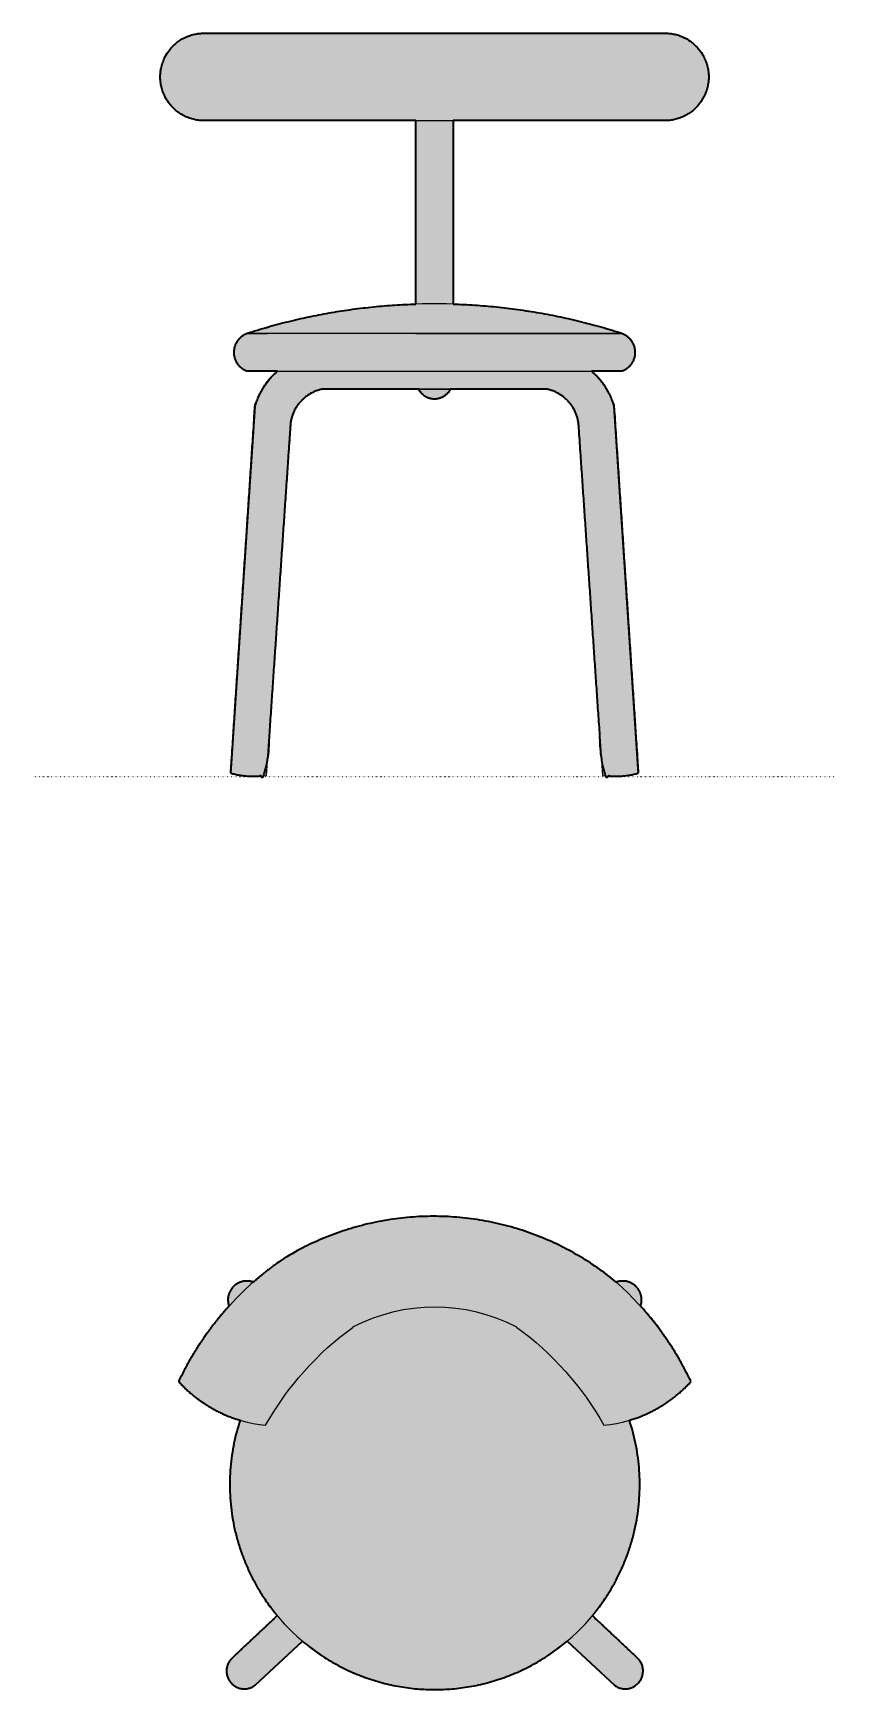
# Model space of a CAD drawing. Header units: millimetres. Extents: x 0 to 1796, y -927 to 754.
# Drawn here: x 0 to 814, y -927 to 754 of the extents above; entities that cross this region are included whole.
import ezdxf

# ---------------------------------------------------------------- set-up
doc = ezdxf.new("R2010")
doc.units = ezdxf.units.MM
doc.linetypes.add('Dots', pattern=[1, 0, -1])
doc.layers.add('Blocks', color=7, linetype='Continuous')
doc.layers.add('Blocks$Fill', color=7, linetype='Continuous', true_color=0xffffff)
for name, color, linetype, lineweight, true_color in [('Blocks$Inner', 7, 'Continuous', 25, 0x007f00), ('Blocks$Outline', 7, 'Continuous', 35, 0xff3f3f), ('Groud', 7, 'Dots', 25, 0x243775)]:
    doc.layers.add(name, color=color, linetype=linetype, lineweight=lineweight, true_color=true_color)

# ---------------------------------------------------------------- blocks, each defined once
blk = doc.blocks.new('Torno Chair Top')
at = {"layer": 'Blocks$Fill'}
blk.add_hatch(color=256, dxfattribs=at).paths.add_polyline_path([(388.3, 244), (384.2, 247.3), (380, 250.6), (375.7, 253.8), (371.3, 257), (366.9, 260.1), (362.3, 263.2), (357.7, 266.1), (353, 269), (348.3, 271.8), (343.4, 274.6), (338.5, 277.2), (333.5, 279.8), (328.5, 282.3), (323.3, 284.6), (318.2, 286.9), (312.9, 289.2), (307.6, 291.3), (302.3, 293.3), (296.9, 295.2), (291.4, 297), (285.9, 298.7), (280.3, 300.3), (274.7, 301.8), (269.1, 303.1), (263.4, 304.4), (257.7, 305.6), (252, 306.6), (246.2, 307.5), (240.5, 308.3), (234.7, 309), (228.8, 309.6), (223, 310.1), (217.2, 310.4), (211.3, 310.7), (205.5, 310.8), (199.7, 310.8), (193.8, 310.6), (188, 310.4), (182.2, 310), (176.4, 309.6), (170.7, 309), (164.9, 308.3), (159.2, 307.5), (153.5, 306.5), (147.8, 305.5), (142.2, 304.4), (136.6, 303.1), (131.1, 301.8), (125.6, 300.3), (120.1, 298.7), (114.7, 297.1), (109.4, 295.3), (104.1, 293.5), (98.9, 291.5), (93.7, 289.5), (88.6, 287.4), (83.6, 285.1), (78.6, 282.8), (73.7, 280.5), (68.8, 278), (64.1, 275.5), (59.4, 272.9), (54.7, 270.2), (50.2, 267.4), (42.5, 261.9), (34.8, 256.2), (27.4, 250.2), (20.1, 244), (19.5, 244.2), (18.9, 244.4), (18.3, 244.5), (17.6, 244.7), (17, 244.8), (16.6, 244.9), (16.3, 244.9), (16, 245), (15.6, 245), (15.3, 245.1), (15, 245.1), (14.6, 245.1), (14.3, 245.1), (13.9, 245.1), (13.6, 245.1), (13.3, 245.1), (12.9, 245.1), (12.6, 245.1), (12.2, 245.1), (11.9, 245.1), (11.5, 245), (11.2, 245), (10.9, 245), (10.5, 244.9), (10.2, 244.8), (9.8, 244.8), (9.5, 244.7), (9.2, 244.6), (8.8, 244.6), (8.5, 244.5), (8.1, 244.4), (7.8, 244.3), (7.5, 244.2), (7.2, 244), (6.8, 243.9), (6.5, 243.8), (6.2, 243.7), (5.9, 243.5), (5.6, 243.4), (5.3, 243.3), (5, 243.1), (4.6, 242.9), (4.3, 242.8), (4.1, 242.6), (3.8, 242.5), (3.5, 242.3), (3.2, 242.1), (2.9, 241.9), (2.6, 241.7), (2.1, 241.3), (1.6, 240.9), (1.1, 240.5), (0.6, 240.1), (0.1, 239.6), (-0.3, 239.2), (-0.8, 238.7), (-1.2, 238.2), (-1.6, 237.7), (-2, 237.2), (-2.2, 236.9), (-2.4, 236.6), (-2.6, 236.3), (-2.7, 236), (-2.9, 235.8), (-3.1, 235.5), (-3.2, 235.2), (-3.4, 234.9), (-3.6, 234.6), (-3.7, 234.2), (-3.9, 233.9), (-4, 233.6), (-4.1, 233.3), (-4.3, 233), (-4.4, 232.7), (-4.5, 232.3), (-4.6, 232), (-4.7, 231.7), (-4.8, 231.3), (-4.9, 231), (-5, 230.7), (-5.1, 230.3), (-5.2, 230), (-5.2, 229.7), (-5.3, 229.3), (-5.3, 229), (-5.4, 228.6), (-5.4, 228.3), (-5.5, 228), (-5.5, 227.6), (-5.5, 227.3), (-5.5, 226.9), (-5.6, 226.6), (-5.6, 226.2), (-5.6, 225.9), (-5.6, 225.6), (-5.5, 225.2), (-5.5, 224.9), (-5.5, 224.5), (-5.5, 224.2), (-5.4, 223.9), (-5.4, 223.5), (-5.4, 223.2), (-5.3, 222.9), (-5.2, 222.2), (-5, 221.6), (-4.9, 220.9), (-4.7, 220.3), (-4.5, 219.7), (-8.3, 215.4), (-12.1, 211), (-15.8, 206.5), (-19.4, 202), (-23, 197.4), (-26.4, 192.7), (-29.7, 188), (-33, 183.2), (-36.2, 178.3), (-39.2, 173.5), (-42.2, 168.5), (-45.1, 163.5), (-47.9, 158.5), (-50.6, 153.4), (-53.1, 148.3), (-55.6, 143.2), (-52.5, 139.9), (-49.3, 136.6), (-45.9, 133.4), (-42.4, 130.4), (-38.8, 127.4), (-35.1, 124.6), (-31.3, 121.9), (-27.3, 119.3), (-23.3, 116.9), (-19.2, 114.6), (-15, 112.4), (-10.8, 110.4), (-6.4, 108.5), (-2.1, 106.8), (2.4, 105.2), (6.8, 103.9), (5.1, 98.2), (3.4, 92.5), (2, 86.6), (0.7, 80.7), (-0.5, 74.8), (-1.4, 68.7), (-2.2, 62.7), (-2.9, 56.5), (-3.3, 50.4), (-3.6, 44.2), (-3.6, 38), (-3.5, 31.8), (-3.2, 25.5), (-2.7, 19.3), (-2.1, 13.1), (-1.2, 6.9), (-0.1, 0.7), (1.1, -5.4), (2.5, -11.5), (4.1, -17.5), (5.9, -23.5), (7.8, -29.4), (9.9, -35.2), (12.2, -40.9), (14.7, -46.6), (17.3, -52.1), (20, -57.6), (22.9, -62.9), (25.9, -68.1), (29.1, -73.2), (32.4, -78.2), (35.8, -83.1), (40, -88.7), (44.4, -94.2), (-1.8, -137.6), (-2.1, -137.9), (-2.4, -138.2), (-2.6, -138.5), (-2.9, -138.8), (-3.1, -139.1), (-3.4, -139.4), (-3.6, -139.8), (-3.9, -140.1), (-4.1, -140.5), (-4.3, -140.8), (-4.5, -141.2), (-4.7, -141.5), (-4.9, -141.9), (-5.1, -142.3), (-5.3, -142.7), (-5.5, -143.1), (-5.7, -143.5), (-5.8, -143.9), (-6, -144.3), (-6.1, -144.7), (-6.2, -145.1), (-6.4, -145.5), (-6.5, -146), (-6.6, -146.4), (-6.7, -146.8), (-6.7, -147.3), (-6.8, -147.7), (-6.9, -148.1), (-6.9, -148.6), (-7, -149), (-7, -149.5), (-7, -149.9), (-7, -150.4), (-7, -150.8), (-7, -151.3), (-6.9, -151.7), (-6.9, -152.2), (-6.8, -152.6), (-6.8, -153), (-6.7, -153.5), (-6.6, -153.9), (-6.5, -154.4), (-6.4, -154.8), (-6.3, -155.2), (-6.2, -155.6), (-6.1, -156), (-5.9, -156.4), (-5.8, -156.9), (-5.6, -157.3), (-5.4, -157.6), (-5.2, -158), (-5.1, -158.4), (-4.9, -158.8), (-4.7, -159.1), (-4.5, -159.5), (-4.2, -159.9), (-4, -160.2), (-3.8, -160.5), (-3.6, -160.9), (-3.3, -161.2), (-3.1, -161.5), (-2.8, -161.8), (-2.6, -162.1), (-2.3, -162.4), (-2.1, -162.7), (-1.8, -163), (-1.5, -163.2), (-1.2, -163.5), (-0.9, -163.8), (-0.6, -164), (-0.3, -164.3), (0, -164.5), (0.3, -164.8), (0.6, -165), (1, -165.2), (1.3, -165.5), (1.7, -165.7), (2, -165.9), (2.4, -166.1), (2.7, -166.3), (3.1, -166.5), (3.5, -166.7), (3.9, -166.8), (4.3, -167), (4.7, -167.2), (5.1, -167.3), (5.5, -167.4), (5.9, -167.6), (6.3, -167.7), (6.7, -167.8), (7.2, -167.9), (7.6, -168), (8, -168.1), (8.5, -168.1), (8.9, -168.2), (9.3, -168.2), (9.8, -168.3), (10.2, -168.3), (10.6, -168.3), (11.1, -168.3), (11.5, -168.3), (11.9, -168.3), (12.4, -168.3), (12.8, -168.2), (13.2, -168.2), (13.7, -168.1), (14.1, -168.1), (14.5, -168), (14.9, -167.9), (15.4, -167.8), (15.8, -167.7), (16.2, -167.6), (16.6, -167.4), (17, -167.3), (17.4, -167.2), (17.8, -167), (18.1, -166.9), (18.5, -166.7), (18.9, -166.5), (19.3, -166.3), (19.6, -166.1), (20, -166), (20.3, -165.8), (20.7, -165.5), (21, -165.3), (21.3, -165.1), (21.6, -164.9), (21.9, -164.7), (70.1, -120.1), (73.7, -123), (77.3, -125.9), (80.9, -128.6), (84.6, -131.3), (88.4, -133.9), (92.3, -136.4), (96.2, -138.9), (100.2, -141.2), (104.2, -143.5), (108.3, -145.7), (112.4, -147.8), (116.5, -149.8), (120.7, -151.7), (125, -153.5), (129.3, -155.2), (133.6, -156.8), (137.9, -158.3), (142.3, -159.7), (146.7, -161), (151.1, -162.2), (155.5, -163.4), (159.9, -164.4), (164.4, -165.3), (168.8, -166.1), (173.3, -166.8), (177.7, -167.5), (182.2, -168), (186.6, -168.4), (191, -168.7), (195.4, -169), (199.8, -169.1), (204.2, -169.1), (208.6, -169.1), (213, -169), (217.4, -168.7), (221.8, -168.4), (226.2, -168), (230.7, -167.5), (235.1, -166.8), (239.6, -166.1), (244, -165.3), (248.5, -164.4), (252.9, -163.4), (257.3, -162.2), (261.7, -161), (266.1, -159.7), (270.5, -158.3), (274.8, -156.8), (279.1, -155.2), (283.4, -153.5), (287.7, -151.7), (291.9, -149.8), (296, -147.8), (300.2, -145.7), (304.2, -143.5), (308.3, -141.2), (312.2, -138.9), (316.1, -136.4), (320, -133.9), (323.8, -131.3), (327.5, -128.6), (331.2, -125.9), (334.7, -123), (338.3, -120.1), (386.5, -164.7), (386.8, -164.9), (387.1, -165.1), (387.4, -165.3), (387.8, -165.5), (388.1, -165.8), (388.4, -166), (388.8, -166.1), (389.2, -166.3), (389.5, -166.5), (389.9, -166.7), (390.3, -166.9), (390.6, -167), (391, -167.2), (391.4, -167.3), (391.8, -167.4), (392.2, -167.6), (392.6, -167.7), (393, -167.8), (393.5, -167.9), (393.9, -168), (394.3, -168.1), (394.7, -168.1), (395.2, -168.2), (395.6, -168.2), (396, -168.3), (396.5, -168.3), (396.9, -168.3), (397.3, -168.3), (397.8, -168.3), (398.2, -168.3), (398.6, -168.3), (399.1, -168.2), (399.5, -168.2), (400, -168.1), (400.4, -168.1), (400.8, -168), (401.2, -167.9), (401.7, -167.8), (402.1, -167.7), (402.5, -167.6), (402.9, -167.4), (403.3, -167.3), (403.7, -167.2), (404.1, -167), (404.5, -166.8), (404.9, -166.7), (405.3, -166.5), (405.7, -166.3), (406, -166.1), (406.4, -165.9), (406.8, -165.7), (407.1, -165.5), (407.5, -165.2), (407.8, -165), (408.1, -164.8), (408.4, -164.5), (408.7, -164.3), (409.1, -164), (409.4, -163.8), (409.6, -163.5), (409.9, -163.2), (410.2, -163), (410.5, -162.7), (410.7, -162.4), (411, -162.1), (411.2, -161.8), (411.5, -161.5), (411.7, -161.2), (412, -160.9), (412.2, -160.5), (412.4, -160.2), (412.7, -159.9), (412.9, -159.5), (413.1, -159.1), (413.3, -158.8), (413.5, -158.4), (413.7, -158), (413.8, -157.6), (414, -157.3), (414.2, -156.9), (414.3, -156.4), (414.5, -156), (414.6, -155.6), (414.7, -155.2), (414.8, -154.8), (414.9, -154.4), (415, -153.9), (415.1, -153.5), (415.2, -153), (415.3, -152.6), (415.3, -152.2), (415.4, -151.7), (415.4, -151.3), (415.4, -150.8), (415.4, -150.4), (415.4, -149.9), (415.4, -149.5), (415.4, -149), (415.3, -148.6), (415.3, -148.1), (415.2, -147.7), (415.2, -147.3), (415.1, -146.8), (415, -146.4), (414.9, -146), (414.8, -145.5), (414.7, -145.1), (414.5, -144.7), (414.4, -144.3), (414.2, -143.9), (414.1, -143.5), (413.9, -143.1), (413.7, -142.7), (413.5, -142.3), (413.4, -141.9), (413.2, -141.5), (412.9, -141.2), (412.7, -140.8), (412.5, -140.5), (412.3, -140.1), (412, -139.8), (411.8, -139.4), (411.6, -139.1), (411.3, -138.8), (411.1, -138.5), (410.8, -138.2), (410.5, -137.9), (410.3, -137.6), (364.1, -94.2), (368.5, -88.7), (372.6, -83.1), (376, -78.2), (379.3, -73.2), (382.5, -68.1), (385.5, -62.9), (388.4, -57.6), (391.2, -52.1), (393.8, -46.6), (396.2, -40.9), (398.5, -35.2), (400.6, -29.4), (402.5, -23.5), (404.3, -17.5), (405.9, -11.5), (407.3, -5.4), (408.6, 0.7), (409.6, 6.9), (410.5, 13.1), (411.1, 19.3), (411.6, 25.5), (411.9, 31.8), (412, 38), (412, 44.2), (411.7, 50.4), (411.3, 56.5), (410.7, 62.7), (409.9, 68.7), (408.9, 74.8), (407.7, 80.7), (406.4, 86.6), (405, 92.5), (403.3, 98.2), (401.6, 103.9), (406, 105.2), (410.5, 106.8), (414.9, 108.5), (419.2, 110.4), (423.4, 112.4), (427.6, 114.6), (431.7, 116.9), (435.8, 119.3), (439.7, 121.9), (443.5, 124.6), (447.2, 127.4), (450.8, 130.4), (454.3, 133.4), (457.7, 136.6), (460.9, 139.9), (464, 143.2), (461.5, 148.4), (459, 153.5), (456.3, 158.6), (453.5, 163.6), (450.6, 168.6), (447.6, 173.5), (444.5, 178.4), (441.4, 183.3), (438.1, 188), (434.7, 192.8), (431.3, 197.4), (427.8, 202), (424.2, 206.5), (420.5, 211), (416.7, 215.4), (412.9, 219.7), (413.1, 220.3), (413.3, 220.9), (413.4, 221.6), (413.6, 222.2), (413.7, 222.9), (413.8, 223.2), (413.8, 223.5), (413.9, 223.9), (413.9, 224.2), (413.9, 224.5), (413.9, 224.9), (414, 225.2), (414, 225.6), (414, 225.9), (414, 226.2), (414, 226.6), (414, 226.9), (413.9, 227.3), (413.9, 227.6), (413.9, 228), (413.8, 228.3), (413.8, 228.6), (413.8, 229), (413.7, 229.3), (413.6, 229.7), (413.6, 230), (413.5, 230.3), (413.4, 230.7), (413.3, 231), (413.2, 231.3), (413.1, 231.7), (413, 232), (412.9, 232.3), (412.8, 232.7), (412.7, 233), (412.5, 233.3), (412.4, 233.6), (412.3, 233.9), (412.1, 234.2), (412, 234.6), (411.8, 234.9), (411.7, 235.2), (411.5, 235.5), (411.3, 235.8), (411.2, 236), (411, 236.3), (410.8, 236.6), (410.6, 236.9), (410.4, 237.2), (410, 237.7), (409.6, 238.2), (409.2, 238.7), (408.7, 239.2), (408.3, 239.6), (407.8, 240.1), (407.3, 240.5), (406.8, 240.9), (406.3, 241.3), (405.8, 241.7), (405.5, 241.9), (405.2, 242.1), (404.9, 242.3), (404.7, 242.5), (404.4, 242.6), (404.1, 242.8), (403.8, 242.9), (403.5, 243.1), (403.2, 243.3), (402.8, 243.4), (402.5, 243.5), (402.2, 243.7), (401.9, 243.8), (401.6, 243.9), (401.3, 244), (400.9, 244.2), (400.6, 244.3), (400.3, 244.4), (399.9, 244.5), (399.6, 244.6), (399.3, 244.6), (398.9, 244.7), (398.6, 244.8), (398.2, 244.8), (397.9, 244.9), (397.6, 245), (397.2, 245), (396.9, 245), (396.5, 245.1), (396.2, 245.1), (395.8, 245.1), (395.5, 245.1), (395.2, 245.1), (394.8, 245.1), (394.5, 245.1), (394.1, 245.1), (393.8, 245.1), (393.4, 245.1), (393.1, 245.1), (392.8, 245), (392.4, 245), (392.1, 244.9), (391.8, 244.9), (391.4, 244.8), (390.8, 244.7), (390.2, 244.5), (389.5, 244.4), (388.9, 244.2)], flags=0)
at = {"layer": 'Blocks$Inner'}
for p, q in [((44.4, -94.2), (-1.8, -137.6)), ((364.1, -94.2), (410.3, -137.6)), ((70.1, -120.1), (21.9, -164.7)), ((338.3, -120.1), (386.5, -164.7))]:
    blk.add_line(p, q, dxfattribs=at)
for centre, radius, start, end in [((202.9, 20.2), 290.6, 50.3633, 121.7003), ((227.1, 9.5), 312.7, 124.4445, 154.6963), ((13.5, 226), 19.1, 69.8349, 199.3753), ((394.9, 226), 19.1, 340.6247, 110.1651), ((181.3, 9.5), 312.7, 25.3037, 48.562), ((45, 233.7), 135.3, 221.9663, 264.7698), ((363.4, 233.7), 135.3, 275.2302, 318.0337), ((204.2, 38.7), 207.8, 161.7284, 270), ((204.2, 38.7), 207.8, 270, 18.2716), ((11, -150.3), 18, 135.5949, 308.9223)]:
    blk.add_arc(centre, radius, start, end, dxfattribs=at)
at = {"layer": 'Blocks$Inner', "extrusion": (0, 0, -1)}
for centre, radius, start, end in [((-204.2, 40.6), 178.4, 62.2857, 117.7143), ((-304.8, -54), 312.1, 29.328, 53.9845), ((-103.6, -54), 312.1, 126.0155, 150.672), ((-397.4, -150.3), 18, 135.5949, 308.9223)]:
    blk.add_arc(centre, radius, start, end, dxfattribs=at)
at = {"layer": 'Blocks$Outline'}
for points in [[(21.9, -164.7), (70.1, -120.1)], [(338.3, -120.1), (386.5, -164.7)]]:
    blk.add_lwpolyline(points, dxfattribs=at)
for points, weights, knots in [([(388.3, 244), (227.7, 377), (50.2, 267.4), (34.4, 256.6), (20.1, 244)], [1, 0.812404361118, 1, 0.991952346673, 0.987643446199], [36.234543, 36.234543, 36.234543, 72.417705, 72.417705, 76.252954, 76.252954, 76.252954]), ([(20.1, 244), (8.7, 248.1), (0.1, 239.6), (-8.5, 231.1), (-4.5, 219.7)], [1, 0.844467300316, 1, 0.844467300316, 1], [0, 0, 0, 2.159002, 2.159002, 4.318004, 4.318004, 4.318004]), ([(412.9, 219.7), (416.9, 231.1), (408.3, 239.6), (399.7, 248.1), (388.3, 244)], [1, 0.844467300316, 1, 0.844467300316, 1], [0, 0, 0, 2.159002, 2.159002, 4.318004, 4.318004, 4.318004]), ([(-4.5, 219.7), (-35.8, 185.3), (-55.6, 143.2), (-30, 114.7), (6.8, 103.9)], [0.982919467665, 0.980629936868, 1, 0.9491333077, 0.973312973412], [79.697287, 79.697287, 79.697287, 88.928427, 88.928427, 96.385291, 96.385291, 96.385291]), ([(6.8, 103.9), (-26.5, 3), (35.8, -83.1), (39.9, -88.8), (44.4, -94.2)], [1, 0.89046798313, 1, 0.991944901729, 0.985074564043], [0, 0, 0, 19.637618, 19.637618, 21.081789, 21.081789, 21.081789]), ([(364.1, -94.2), (368.5, -88.8), (372.6, -83.1), (434.9, 3), (401.6, 103.9)], [0.985074564043, 0.991944901729, 1, 0.89046798313, 1], [57.468684, 57.468684, 57.468684, 58.912855, 58.912855, 78.550473, 78.550473, 78.550473]), ([(44.4, -94.2), (21.3, -115.9), (-1.8, -137.6), (-13.8, -149.8), (-2.3, -162.4), (8.8, -174.6), (21.9, -164.7)], [1, 1, 1, 0.727391223211, 1, 0.733679402961, 0.987713735375], [0, 0, 0, 6.345575, 6.345575, 9.075284, 9.075284, 11.742029, 11.742029, 11.742029]), ([(386.5, -164.7), (399.6, -174.6), (410.7, -162.4), (422.2, -149.8), (410.3, -137.6), (387.2, -115.9), (364.1, -94.2)], [0.987713735375, 0.733679402961, 1, 0.727391223211, 1, 1, 1], [-11.742029, -11.742029, -11.742029, -9.075284, -9.075284, -6.345575, -6.345575, 0, 0, 0]), ([(70.1, -120.1), (128.2, -169.1), (204.2, -169.1), (280.2, -169.1), (338.3, -120.1)], [0.957696139315, 0.919109250633, 1, 0.919109250633, 0.957696139315], [24.772613, 24.772613, 24.772613, 39.275236, 39.275236, 53.77786, 53.77786, 53.77786])]:
    blk.add_rational_spline(points, weights, degree=2, knots=knots, dxfattribs=at)
for points, weights in [([(464, 143.2), (444.2, 185.3), (412.9, 219.7)], [1, 0.98507600521, 0.99185257036]), ([(401.6, 103.9), (438.4, 114.7), (464, 143.2)], [0.973312973412, 0.9491333077, 1])]:
    blk.add_rational_spline(points, weights, degree=2, dxfattribs=at)
blk = doc.blocks.new('Torno Chair Front')
at = {"layer": 'Blocks$Fill'}
blk.add_hatch(color=256, dxfattribs=at).paths.add_polyline_path([(388.2, 664.9), (173.2, 664.9), (172.2, 664.9), (171.3, 665), (170.3, 665), (169.2, 665.1), (168.2, 665.2), (167.2, 665.3), (166.2, 665.5), (165.2, 665.7), (164.1, 665.9), (163.1, 666.1), (162.1, 666.3), (161, 666.6), (160, 666.9), (159, 667.3), (157.9, 667.6), (156.9, 668), (155.9, 668.4), (154.9, 668.9), (153.9, 669.4), (152.9, 669.9), (151.9, 670.4), (150.9, 670.9), (149.9, 671.5), (149, 672.1), (148, 672.8), (147.1, 673.4), (146.2, 674.1), (145.3, 674.8), (144.4, 675.6), (143.6, 676.3), (142.7, 677.1), (141.9, 677.9), (141.1, 678.7), (140.3, 679.6), (139.6, 680.4), (138.8, 681.3), (138.1, 682.2), (137.4, 683.1), (136.8, 684), (136.1, 685), (135.5, 685.9), (135, 686.9), (134.4, 687.9), (133.9, 688.9), (133.4, 689.9), (132.9, 690.9), (132.5, 691.9), (132, 692.9), (131.6, 693.9), (131.3, 695), (130.9, 696), (130.6, 697), (130.4, 698.1), (130.1, 699.1), (129.9, 700.1), (129.7, 701.2), (129.5, 702.2), (129.3, 703.2), (129.2, 704.2), (129.1, 705.2), (129, 706.2), (129, 707.2), (128.9, 708.2), (128.9, 709.2), (128.9, 710.2), (129, 711.2), (129, 712.2), (129.1, 713.2), (129.2, 714.2), (129.3, 715.2), (129.5, 716.3), (129.7, 717.3), (129.9, 718.3), (130.1, 719.3), (130.4, 720.4), (130.6, 721.4), (130.9, 722.4), (131.3, 723.5), (131.6, 724.5), (132, 725.5), (132.5, 726.5), (132.9, 727.6), (133.4, 728.6), (133.9, 729.6), (134.4, 730.6), (135, 731.5), (135.5, 732.5), (136.1, 733.5), (136.8, 734.4), (137.4, 735.3), (138.1, 736.2), (138.8, 737.1), (139.6, 738), (140.3, 738.9), (141.1, 739.7), (141.9, 740.5), (142.7, 741.3), (143.6, 742.1), (144.4, 742.9), (145.3, 743.6), (146.2, 744.3), (147.1, 745), (148, 745.7), (149, 746.3), (149.9, 746.9), (150.9, 747.5), (151.9, 748), (152.9, 748.6), (153.9, 749.1), (154.9, 749.5), (155.9, 750), (156.9, 750.4), (157.9, 750.8), (159, 751.2), (160, 751.5), (161, 751.8), (162.1, 752.1), (163.1, 752.3), (164.1, 752.6), (165.2, 752.8), (166.2, 753), (167.2, 753.1), (168.2, 753.2), (169.2, 753.3), (170.3, 753.4), (171.3, 753.5), (172.2, 753.5), (173.2, 753.5), (407, 753.5), (640.8, 753.5), (641.8, 753.5), (642.8, 753.5), (643.8, 753.4), (644.8, 753.3), (645.8, 753.2), (646.8, 753.1), (647.9, 753), (648.9, 752.8), (649.9, 752.6), (651, 752.3), (652, 752.1), (653, 751.8), (654.1, 751.5), (655.1, 751.2), (656.1, 750.8), (657.1, 750.4), (658.2, 750), (659.2, 749.5), (660.2, 749.1), (661.2, 748.6), (662.2, 748), (663.1, 747.5), (664.1, 746.9), (665.1, 746.3), (666, 745.7), (666.9, 745), (667.9, 744.3), (668.8, 743.6), (669.6, 742.9), (670.5, 742.1), (671.3, 741.3), (672.2, 740.5), (673, 739.7), (673.7, 738.9), (674.5, 738), (675.2, 737.1), (675.9, 736.2), (676.6, 735.3), (677.3, 734.4), (677.9, 733.5), (678.5, 732.5), (679.1, 731.5), (679.7, 730.6), (680.2, 729.6), (680.7, 728.6), (681.2, 727.6), (681.6, 726.5), (682, 725.5), (682.4, 724.5), (682.8, 723.5), (683.1, 722.4), (683.4, 721.4), (683.7, 720.4), (684, 719.3), (684.2, 718.3), (684.4, 717.3), (684.6, 716.3), (684.7, 715.2), (684.8, 714.2), (684.9, 713.2), (685, 712.2), (685.1, 711.2), (685.1, 710.2), (685.1, 709.2), (685.1, 708.2), (685.1, 707.2), (685, 706.2), (684.9, 705.2), (684.8, 704.2), (684.7, 703.2), (684.6, 702.2), (684.4, 701.2), (684.2, 700.1), (684, 699.1), (683.7, 698.1), (683.4, 697), (683.1, 696), (682.8, 695), (682.4, 693.9), (682, 692.9), (681.6, 691.9), (681.2, 690.9), (680.7, 689.9), (680.2, 688.9), (679.7, 687.9), (679.1, 686.9), (678.5, 685.9), (677.9, 685), (677.3, 684), (676.6, 683.1), (675.9, 682.2), (675.2, 681.3), (674.5, 680.4), (673.7, 679.6), (673, 678.7), (672.2, 677.9), (671.3, 677.1), (670.5, 676.3), (669.6, 675.6), (668.8, 674.8), (667.9, 674.1), (666.9, 673.4), (666, 672.8), (665.1, 672.1), (664.1, 671.5), (663.1, 670.9), (662.2, 670.4), (661.2, 669.9), (660.2, 669.4), (659.2, 668.9), (658.2, 668.4), (657.1, 668), (656.1, 667.6), (655.1, 667.3), (654.1, 666.9), (653, 666.6), (652, 666.3), (651, 666.1), (649.9, 665.9), (648.9, 665.7), (647.9, 665.5), (646.8, 665.3), (645.8, 665.2), (644.8, 665.1), (643.8, 665), (642.8, 665), (641.8, 664.9), (640.8, 664.9), (425.9, 664.9), (425.9, 478.9), (436.9, 478.5), (447.9, 477.8), (458.9, 477), (469.8, 476), (480.7, 474.8), (491.6, 473.4), (502.5, 471.8), (513.3, 470), (524, 468), (534.7, 465.8), (545.4, 463.5), (556, 461), (566.5, 458.2), (576.9, 455.4), (587.3, 452.3), (597.6, 449.1), (598.2, 448.8), (598.5, 448.6), (598.9, 448.5), (599.2, 448.3), (599.5, 448.1), (599.8, 447.9), (600.2, 447.7), (600.5, 447.5), (600.8, 447.3), (601.1, 447.1), (601.4, 446.9), (601.7, 446.7), (602, 446.5), (602.3, 446.2), (602.6, 446), (602.9, 445.8), (603.2, 445.5), (603.5, 445.3), (603.8, 445), (604.1, 444.7), (604.4, 444.4), (604.6, 444.2), (604.9, 443.9), (605.2, 443.6), (605.4, 443.3), (605.7, 443), (605.9, 442.7), (606.1, 442.4), (606.4, 442.1), (606.6, 441.7), (606.8, 441.4), (607, 441.1), (607.2, 440.7), (607.4, 440.4), (607.6, 440.1), (607.8, 439.7), (608, 439.4), (608.2, 439), (608.3, 438.7), (608.5, 438.3), (608.7, 438), (608.8, 437.6), (609, 437.2), (609.1, 436.9), (609.2, 436.5), (609.3, 436.2), (609.4, 435.8), (609.5, 435.4), (609.6, 435.1), (609.7, 434.7), (609.8, 434.3), (609.9, 433.9), (610, 433.6), (610, 433.2), (610.1, 432.8), (610.1, 432.5), (610.2, 432.1), (610.2, 431.7), (610.2, 431.4), (610.3, 431), (610.3, 430.6), (610.3, 429.9), (610.3, 429.2), (610.3, 428.8), (610.2, 428.5), (610.2, 428.1), (610.2, 427.7), (610.1, 427.4), (610.1, 427), (610, 426.6), (610, 426.2), (609.9, 425.9), (609.8, 425.5), (609.7, 425.1), (609.6, 424.8), (609.5, 424.4), (609.4, 424), (609.3, 423.7), (609.2, 423.3), (609.1, 422.9), (608.9, 422.6), (608.8, 422.2), (608.7, 421.8), (608.5, 421.5), (608.3, 421.1), (608.2, 420.8), (608, 420.4), (607.8, 420.1), (607.6, 419.7), (607.4, 419.4), (607.2, 419.1), (607, 418.7), (606.8, 418.4), (606.6, 418.1), (606.4, 417.8), (606.1, 417.4), (605.9, 417.1), (605.6, 416.8), (605.4, 416.5), (605.1, 416.2), (604.9, 415.9), (604.6, 415.7), (604.3, 415.4), (604.1, 415.1), (603.8, 414.8), (603.5, 414.6), (603.2, 414.3), (602.9, 414.1), (602.6, 413.8), (602.3, 413.6), (602, 413.3), (601.7, 413.1), (601.4, 412.9), (601.1, 412.7), (600.8, 412.5), (600.5, 412.3), (600.2, 412.1), (599.8, 411.9), (599.5, 411.7), (599.2, 411.5), (598.9, 411.4), (598.5, 411.2), (598.2, 411.1), (597.5, 410.8), (566.4, 410.8), (567.4, 409.9), (568.3, 409), (569.3, 408.1), (570.2, 407.2), (571.2, 406.2), (572.1, 405.2), (573, 404.3), (573.9, 403.3), (574.7, 402.2), (575.6, 401.2), (576.4, 400.1), (577.2, 399.1), (578, 398), (578.8, 396.9), (579.5, 395.8), (580.3, 394.7), (581, 393.5), (581.7, 392.4), (582.3, 391.2), (583, 390), (583.6, 388.8), (584.2, 387.6), (584.8, 386.4), (585.4, 385.2), (585.9, 384), (586.4, 382.8), (586.9, 381.5), (587.4, 380.3), (587.8, 379), (588.2, 377.8), (588.6, 376.5), (589, 375.3), (613.7, 3), (611.5, 2.4), (609.3, 1.9), (607.1, 1.4), (604.8, 1), (602.6, 0.7), (600.3, 0.4), (598, 0.2), (595.7, 0), (593.4, -0.1), (591.1, -0.1), (588.8, -0.1), (586.5, 0), (584.3, 0.1), (582, 0.3), (579.7, 0.6), (577.5, 1), (553.1, 357.9), (553, 358.6), (552.9, 359.3), (552.8, 360.1), (552.6, 360.8), (552.4, 361.6), (552.3, 362.3), (552.1, 363.1), (551.9, 363.8), (551.7, 364.6), (551.4, 365.3), (551.2, 366.1), (550.9, 366.8), (550.6, 367.6), (550.3, 368.3), (550, 369.1), (549.7, 369.8), (549.3, 370.5), (549, 371.2), (548.6, 372), (548.2, 372.7), (547.8, 373.4), (547.4, 374.1), (546.9, 374.8), (546.5, 375.5), (546, 376.1), (545.5, 376.8), (545, 377.5), (544.5, 378.1), (544, 378.8), (543.5, 379.4), (542.9, 380), (542.4, 380.6), (541.8, 381.2), (541.2, 381.8), (540.6, 382.4), (540, 382.9), (539.4, 383.5), (538.8, 384), (538.1, 384.5), (537.5, 385), (536.8, 385.5), (536.1, 386), (535.5, 386.5), (534.8, 386.9), (534.1, 387.3), (533.4, 387.8), (532.7, 388.2), (532, 388.6), (531.3, 388.9), (530.6, 389.3), (529.9, 389.6), (529.1, 390), (528.4, 390.3), (527.7, 390.6), (526.9, 390.9), (526.2, 391.1), (525.5, 391.4), (524.7, 391.6), (524, 391.8), (523.2, 392), (522.5, 392.2), (521.8, 392.4), (521, 392.6), (520.3, 392.7), (423, 392.7), (422.7, 392.2), (422.4, 391.6), (422.1, 391.1), (421.8, 390.6), (421.5, 390.1), (421.3, 389.8), (421.1, 389.6), (420.9, 389.3), (420.7, 389.1), (420.5, 388.8), (420.3, 388.6), (420.1, 388.4), (419.9, 388.1), (419.7, 387.9), (419.5, 387.7), (419.2, 387.4), (419, 387.2), (418.8, 387), (418.5, 386.8), (418.3, 386.6), (418, 386.4), (417.8, 386.2), (417.5, 386), (417.3, 385.8), (417, 385.6), (416.7, 385.4), (416.5, 385.3), (416.2, 385.1), (415.9, 384.9), (415.6, 384.8), (415.4, 384.6), (415.1, 384.5), (414.8, 384.3), (414.5, 384.2), (414.2, 384), (413.9, 383.9), (413.6, 383.8), (413.3, 383.7), (413, 383.6), (412.7, 383.5), (412.4, 383.4), (412.1, 383.3), (411.8, 383.2), (411.5, 383.1), (411.2, 383), (410.9, 382.9), (410.6, 382.9), (410.3, 382.8), (410, 382.8), (409.7, 382.7), (409.4, 382.7), (408.8, 382.6), (408.2, 382.5), (407.6, 382.5), (407, 382.5), (406.4, 382.5), (405.8, 382.6), (405.2, 382.6), (404.6, 382.7), (404.3, 382.7), (404, 382.8), (403.7, 382.8), (403.4, 382.9), (403.1, 383), (402.8, 383), (402.5, 383.1), (402.2, 383.2), (401.9, 383.3), (401.6, 383.4), (401.3, 383.5), (401, 383.6), (400.7, 383.7), (400.4, 383.8), (400.1, 383.9), (399.8, 384.1), (399.5, 384.2), (399.3, 384.3), (399, 384.5), (398.7, 384.6), (398.4, 384.8), (398.1, 385), (397.9, 385.1), (397.6, 385.3), (397.3, 385.5), (397, 385.6), (396.8, 385.8), (396.5, 386), (396.3, 386.2), (396, 386.4), (395.8, 386.6), (395.5, 386.8), (395.3, 387), (395.1, 387.2), (394.8, 387.5), (394.6, 387.7), (394.4, 387.9), (394.2, 388.1), (394, 388.4), (393.8, 388.6), (393.5, 388.8), (393.4, 389.1), (393.2, 389.3), (393, 389.6), (392.8, 389.8), (392.6, 390.1), (392.4, 390.3), (392.3, 390.6), (392, 391.1), (391.7, 391.6), (391.4, 392.2), (391.1, 392.7), (293.8, 392.7), (293, 392.6), (292.3, 392.4), (291.5, 392.2), (290.8, 392), (290.1, 391.8), (289.3, 391.6), (288.6, 391.4), (287.9, 391.1), (287.1, 390.9), (286.4, 390.6), (285.7, 390.3), (284.9, 390), (284.2, 389.6), (283.5, 389.3), (282.8, 388.9), (282.1, 388.6), (281.3, 388.2), (280.6, 387.8), (280, 387.3), (279.3, 386.9), (278.6, 386.5), (277.9, 386), (277.2, 385.5), (276.6, 385), (275.9, 384.5), (275.3, 384), (274.7, 383.5), (274.1, 382.9), (273.4, 382.4), (272.9, 381.8), (272.3, 381.2), (271.7, 380.6), (271.1, 380), (270.6, 379.4), (270.1, 378.8), (269.5, 378.1), (269, 377.5), (268.5, 376.8), (268, 376.1), (267.6, 375.5), (267.1, 374.8), (266.7, 374.1), (266.3, 373.4), (265.9, 372.7), (265.5, 372), (265.1, 371.2), (264.7, 370.5), (264.4, 369.8), (264.1, 369.1), (263.7, 368.3), (263.4, 367.6), (263.2, 366.8), (262.9, 366.1), (262.6, 365.3), (262.4, 364.6), (262.2, 363.8), (262, 363.1), (261.8, 362.3), (261.6, 361.6), (261.4, 360.8), (261.3, 360.1), (261.2, 359.3), (261.1, 358.6), (261, 357.9), (236.6, 1), (234.3, 0.6), (232.1, 0.3), (229.8, 0.1), (227.5, 0), (225.2, -0.1), (222.9, -0.1), (220.6, -0.1), (218.3, 0), (216.1, 0.2), (213.8, 0.4), (211.5, 0.7), (209.2, 1), (207, 1.4), (204.8, 1.9), (202.5, 2.4), (200.4, 3), (225, 375.3), (225.4, 376.5), (225.8, 377.8), (226.2, 379), (226.7, 380.3), (227.2, 381.5), (227.6, 382.8), (228.2, 384), (228.7, 385.2), (229.3, 386.4), (229.8, 387.6), (230.4, 388.8), (231.1, 390), (231.7, 391.2), (232.4, 392.4), (233.1, 393.5), (233.8, 394.7), (234.5, 395.8), (235.3, 396.9), (236, 398), (236.8, 399.1), (237.6, 400.1), (238.5, 401.2), (239.3, 402.2), (240.2, 403.3), (241.1, 404.3), (242, 405.2), (242.9, 406.2), (243.8, 407.2), (244.8, 408.1), (245.7, 409), (246.7, 409.9), (247.7, 410.8), (216.5, 410.8), (215.9, 411.1), (215.5, 411.2), (215.2, 411.4), (214.9, 411.5), (214.5, 411.7), (214.2, 411.9), (213.9, 412.1), (213.6, 412.3), (213.3, 412.5), (213, 412.7), (212.6, 412.9), (212.3, 413.1), (212, 413.3), (211.7, 413.6), (211.4, 413.8), (211.1, 414.1), (210.8, 414.3), (210.5, 414.6), (210.3, 414.8), (210, 415.1), (209.7, 415.4), (209.4, 415.7), (209.2, 415.9), (208.9, 416.2), (208.7, 416.5), (208.4, 416.8), (208.2, 417.1), (207.9, 417.4), (207.7, 417.8), (207.5, 418.1), (207.2, 418.4), (207, 418.7), (206.8, 419.1), (206.6, 419.4), (206.4, 419.7), (206.2, 420.1), (206.1, 420.4), (205.9, 420.8), (205.7, 421.1), (205.6, 421.5), (205.4, 421.8), (205.3, 422.2), (205.1, 422.6), (205, 422.9), (204.9, 423.3), (204.7, 423.7), (204.6, 424), (204.5, 424.4), (204.4, 424.8), (204.3, 425.1), (204.2, 425.5), (204.2, 425.9), (204.1, 426.2), (204, 426.6), (204, 427), (203.9, 427.4), (203.9, 427.7), (203.8, 428.1), (203.8, 428.5), (203.8, 428.8), (203.8, 429.2), (203.8, 429.9), (203.8, 430.6), (203.8, 431), (203.8, 431.4), (203.8, 431.7), (203.9, 432.1), (203.9, 432.5), (204, 432.8), (204, 433.2), (204.1, 433.6), (204.2, 433.9), (204.2, 434.3), (204.3, 434.7), (204.4, 435.1), (204.5, 435.4), (204.6, 435.8), (204.7, 436.2), (204.8, 436.5), (205, 436.9), (205.1, 437.2), (205.2, 437.6), (205.4, 438), (205.5, 438.3), (205.7, 438.7), (205.9, 439), (206, 439.4), (206.2, 439.7), (206.4, 440.1), (206.6, 440.4), (206.8, 440.7), (207, 441.1), (207.2, 441.4), (207.5, 441.7), (207.7, 442.1), (207.9, 442.4), (208.2, 442.7), (208.4, 443), (208.6, 443.3), (208.9, 443.6), (209.2, 443.9), (209.4, 444.2), (209.7, 444.4), (210, 444.7), (210.2, 445), (210.5, 445.3), (210.8, 445.5), (211.1, 445.8), (211.4, 446), (211.7, 446.2), (212, 446.5), (212.3, 446.7), (212.6, 446.9), (212.9, 447.1), (213.2, 447.3), (213.6, 447.5), (213.9, 447.7), (214.2, 447.9), (214.5, 448.1), (214.9, 448.3), (215.2, 448.5), (215.5, 448.6), (215.8, 448.8), (216.5, 449.1), (226.8, 452.3), (237.1, 455.4), (247.6, 458.2), (258.1, 461), (268.7, 463.5), (279.3, 465.8), (290, 468), (300.8, 470), (311.6, 471.8), (322.4, 473.4), (333.3, 474.8), (344.2, 476), (355.2, 477), (366.2, 477.8), (377.2, 478.5), (388.2, 478.9)], flags=0)
at = {"layer": 'Blocks$Inner'}
for p, q in [((388.2, 664.9), (640.8, 664.9)), ((225, 375.3), (200.4, 3)), ((613.7, 3), (589, 375.3)), ((236.6, 1), (261, 357.9)), ((553.1, 357.9), (577.5, 1))]:
    blk.add_line(p, q, dxfattribs=at)
for points in [[(640.8, 753.5), (407, 753.5), (173.2, 753.5)], [(173.2, 664.9), (425.9, 664.9)], [(388.2, 478.9), (388.2, 664.9), (425.9, 664.9), (425.9, 478.9)], [(597.6, 449.1), (376, 449.1)], [(388.2, 449.1), (576.7, 449.1), (597.6, 449.1)], [(216.5, 410.8), (338.2, 410.8), (475.8, 410.8), (597.5, 410.8)]]:
    blk.add_lwpolyline(points, dxfattribs=at)
blk.add_polyline3d([(438, 449.1, 0), (216.5, 449.1, 0), (237.4, 449.1, 0)], dxfattribs=at)
blk.add_polyline3d([(293.8, 392.7, 0), (520.3, 392.7, 0)], close=True, dxfattribs=at)
for centre, radius, start, end in [((173.2, 709.2), 44.3, 90, 270), ((640.8, 709.2), 44.3, 270, 90), ((407, -138.6), 617.7, 72.0355, 107.9645), ((224.5, 429.9), 20.8, 112.7408, 247.319), ((589.5, 429.9), 20.8, 292.681, 67.2592), ((296.3, 354.8), 74.1, 130.9881, 163.9952), ((517.8, 354.8), 74.1, 16.0048, 49.0119), ((223.1, 83.8), 83.9, 254.2554, 279.2302), ((590.9, 83.8), 83.9, 260.7698, 285.7446)]:
    blk.add_arc(centre, radius, start, end, dxfattribs=at)
at = {"layer": 'Blocks$Inner', "extrusion": (0, 0, -1)}
for centre, start, end in [((-301.3, 352.7), 7.2722, 79.2758), ((-512.7, 352.7), 100.7242, 172.7278)]:
    blk.add_arc(centre, 40.7, start, end, dxfattribs=at)
at = {"layer": 'Blocks$Inner'}
blk.add_rational_spline([(391.1, 392.7), (395.8, 382.5), (407, 382.5), (418.2, 382.5), (423, 392.7)], [1, 0.843141009353, 1, 0.843141009353, 1], degree=2, knots=[0, 0, 0, 1.99452, 1.99452, 3.989039, 3.989039, 3.989039], dxfattribs=at)
at = {"layer": 'Blocks$Outline'}
for points in [[(388.2, 478.9), (388.2, 664.9)], [(425.9, 664.9), (425.9, 478.9)], [(391.1, 392.7), (293.8, 392.7)], [(520.3, 392.7), (423, 392.7)]]:
    blk.add_lwpolyline(points, dxfattribs=at)
for points, weights, knots in [([(388.2, 664.9), (280.7, 664.9), (173.2, 664.9), (128.9, 664.9), (128.9, 709.2), (128.9, 753.5), (173.2, 753.5), (290.1, 753.5), (407, 753.5), (523.9, 753.5), (640.8, 753.5), (685.1, 753.5), (685.1, 709.2), (685.1, 664.9), (640.8, 664.9), (533.3, 664.9), (425.9, 664.9)], [1, 1, 1, 0.707106781187, 1, 0.707106781187, 1, 1, 1, 1, 1, 0.707106781187, 1, 0.707106781187, 1, 1, 1], [-121.354273, -121.354273, -121.354273, -99.856543, -99.856543, -92.898073, -92.898073, -85.939603, -85.939603, -62.559505, -62.559505, -39.179407, -39.179407, -32.220936, -32.220936, -25.262466, -25.262466, -3.764736, -3.764736, -3.764736]), ([(247.7, 410.8), (232.1, 410.8), (216.5, 410.8), (203.8, 416.1), (203.8, 429.9), (203.8, 443.7), (216.5, 449.1), (300.2, 476.2), (388.2, 478.9)], [1, 1, 1, 0.832490695309, 1, 0.832490695309, 1, 0.977974125853, 0.975850574387], [-48.81623, -48.81623, -48.81623, -45.700313, -45.700313, -43.26247, -43.26247, -40.824627, -40.824627, -23.32342, -23.32342, -23.32342]), ([(597.6, 449.1), (610.3, 443.7), (610.3, 429.9), (610.3, 416.1), (597.5, 410.8), (582, 410.8), (566.4, 410.8)], [1, 0.832490695309, 1, 0.832490695309, 1, 1, 1], [-88.677558, -88.677558, -88.677558, -86.239715, -86.239715, -83.801872, -83.801872, -80.685955, -80.685955, -80.685955]), ([(293.8, 392.7), (264.7, 387.2), (261, 357.9), (248.8, 179.4), (236.6, 1), (218.2, -2), (200.4, 3), (212.7, 189.1), (225, 375.3), (231.1, 396.4), (247.7, 410.8)], [1, 0.808998625221, 1, 1, 1, 0.976343578009, 1, 1, 1, 0.95880213779, 1], [-86.122272, -86.122272, -86.122272, -81.007112, -81.007112, -45.232866, -45.232866, -41.575907, -41.575907, -4.269926, -4.269926, 0, 0, 0]), ([(566.4, 410.8), (583, 396.4), (589, 375.3), (601.4, 189.1), (613.7, 3), (595.8, -2), (577.5, 1), (565.3, 179.4), (553.1, 357.9), (549.4, 387.2), (520.3, 392.7)], [1, 0.95880213779, 1, 1, 1, 0.976343578009, 1, 1, 1, 0.808998625221, 1], [-81.007112, -81.007112, -81.007112, -76.737185, -76.737185, -39.431204, -39.431204, -35.774245, -35.774245, 0, 0, 5.115161, 5.115161, 5.115161]), ([(423, 392.7), (418.2, 382.5), (407, 382.5), (395.8, 382.5), (391.1, 392.7)], [1, 0.843141009353, 1, 0.843141009353, 1], [-3.989039, -3.989039, -3.989039, -1.99452, -1.99452, 0, 0, 0])]:
    blk.add_rational_spline(points, weights, degree=2, knots=knots, dxfattribs=at)
blk.add_rational_spline([(425.9, 478.9), (513.8, 476.2), (597.6, 449.1)], [0.975850574387, 0.977974125853, 1], degree=2, dxfattribs=at)

msp = doc.modelspace()

# ---------------------------------------------------------------- linework, layer by layer
at = {"layer": 'Groud'}
msp.add_lwpolyline([(0, 0), (814, 0)], dxfattribs=at)

# ---------------------------------------------------------------- block references
at = {"layer": 'Blocks'}
for name, p in [('Torno Chair Front', (0, 0)), ('Torno Chair Top', (203.1, -756.7))]:
    msp.add_blockref(name, p, dxfattribs=at)

doc.saveas('drawing.dxf')
